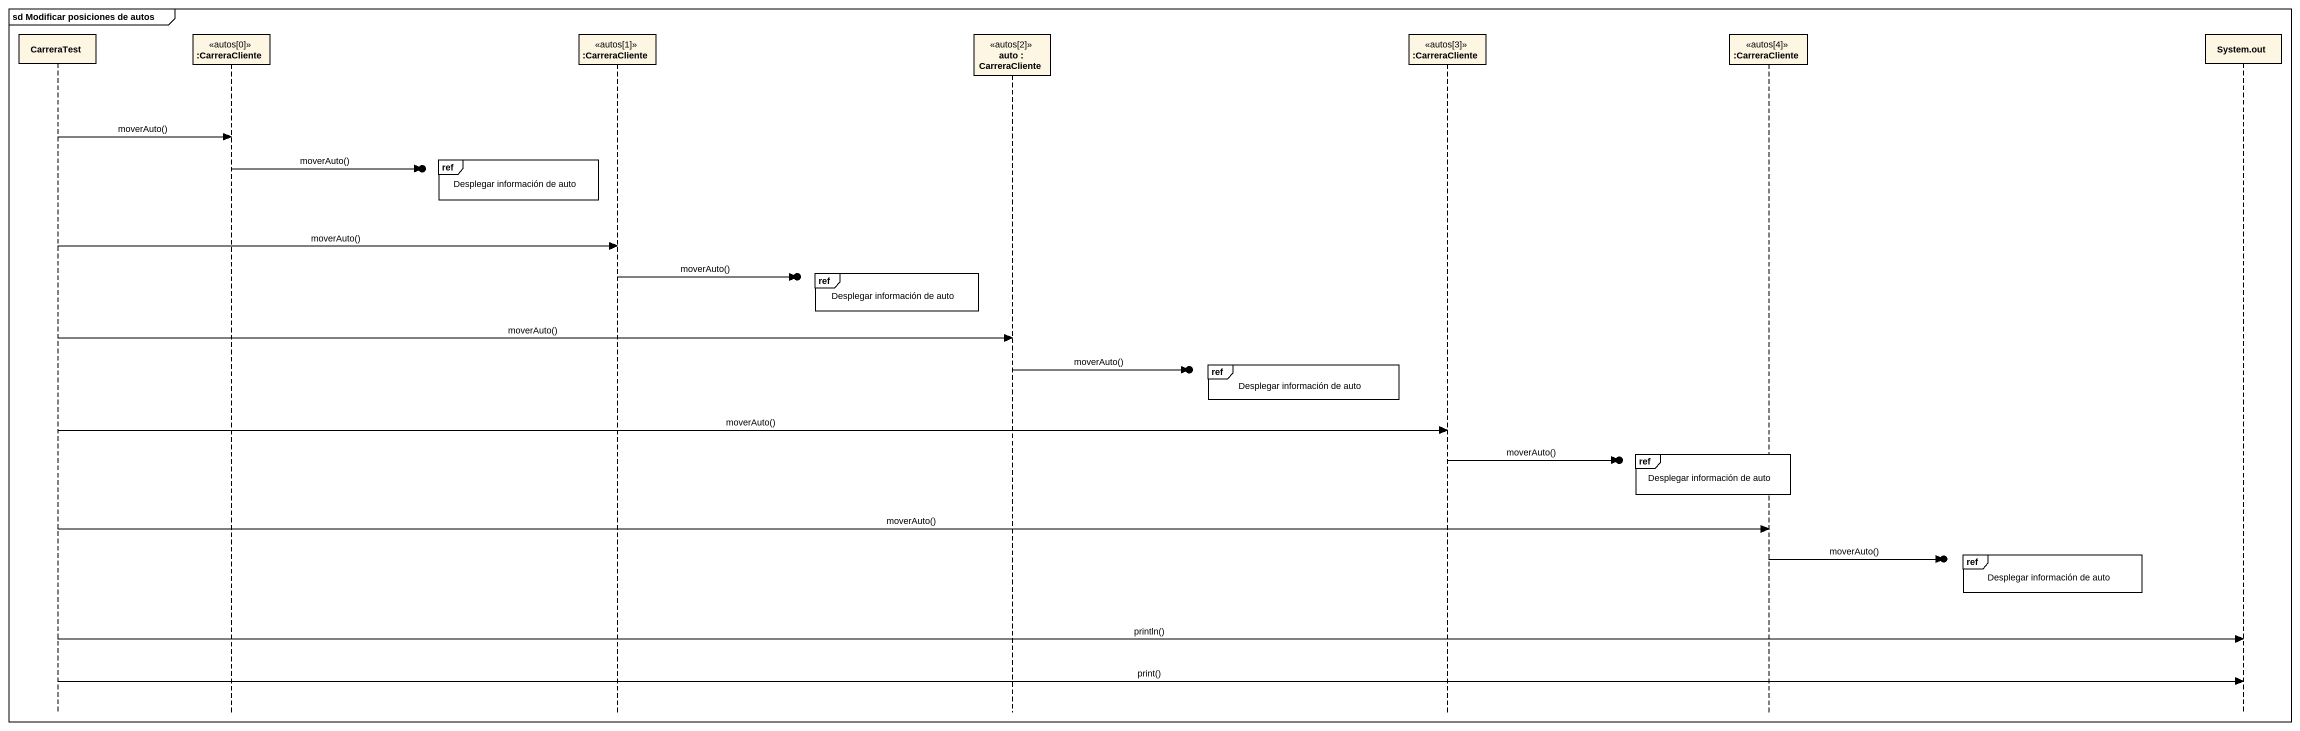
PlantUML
@startuml
mainframe sd Modificar posiciones de autos
hide footbox
participant CarreraTest
participant ":CarreraCliente" as CarreraCliente <<autos[0]>>
participant ":CarreraCliente" as CarreraCliente_2 <<autos[1]>>
participant "auto : CarreraCliente" as auto <<autos[2]>>
participant ":CarreraCliente" as CarreraCliente_3 <<autos[3]>>
participant ":CarreraCliente" as CarreraCliente_4 <<autos[4]>>
participant "System.out" as System_out

CarreraTest -> CarreraCliente : moverAuto()
ref over CarreraCliente_2 : Desplegar información de auto
CarreraCliente ->o] : moverAuto()
CarreraTest -> CarreraCliente_2 : moverAuto()
ref over auto : Desplegar información de auto
CarreraCliente_2 ->o] : moverAuto()
CarreraTest -> auto : moverAuto()
ref over CarreraCliente_3 : Desplegar información de auto
auto ->o] : moverAuto()
CarreraTest -> CarreraCliente_3 : moverAuto()
ref over CarreraCliente_4 : Desplegar información de auto
CarreraCliente_3 ->o] : moverAuto()
CarreraTest -> CarreraCliente_4 : moverAuto()
ref over System_out : Desplegar información de auto
CarreraCliente_4 ->o] : moverAuto()
CarreraTest -> System_out : println()
CarreraTest -> System_out : print()
@enduml
